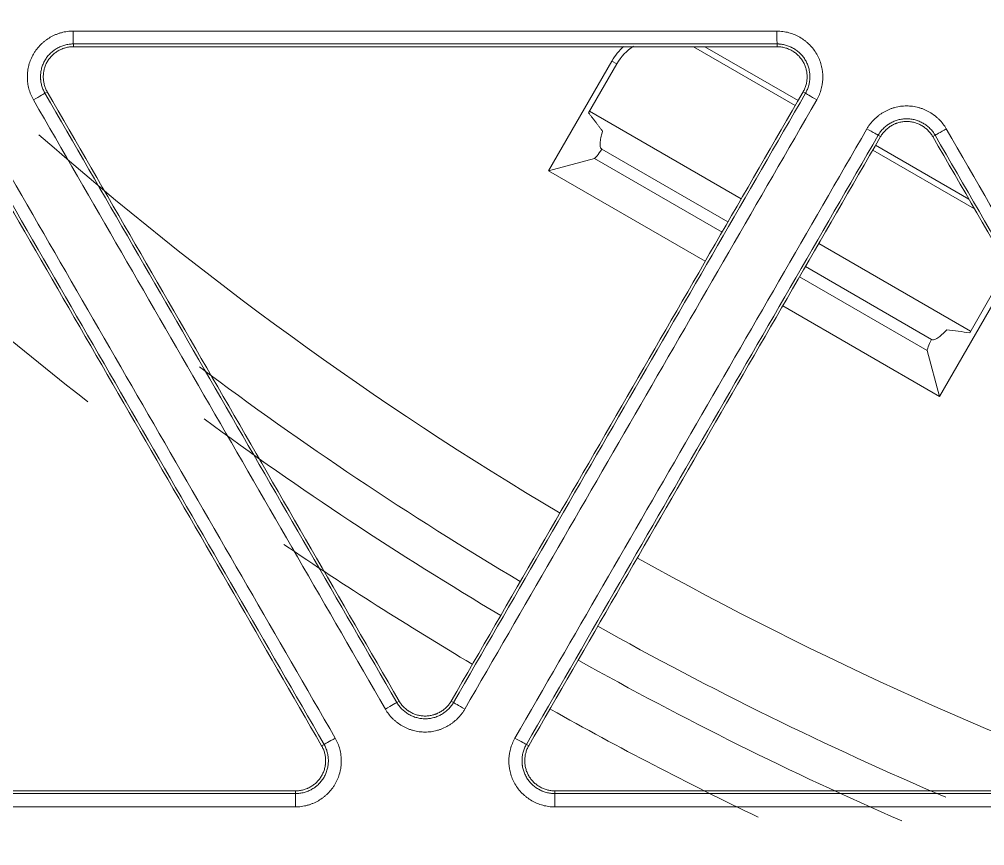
# Model space of a CAD drawing. Header units: inches. Extents: x 405346 to 489838, y -25612 to 14934.
# Drawn here: x 467159.52 to 467194.61, y 4199.83 to 4229.87 of the extents above; entities that cross this region are included whole.
import ezdxf

# ---------------------------------------------------------------- set-up
doc = ezdxf.new("R2010")
doc.units = ezdxf.units.IN
doc.header["$LTSCALE"] = 200
doc.header["$MEASUREMENT"] = 0
doc.layers.add('SS-EQ', color=2, linetype='Continuous', lineweight=20)

# ---------------------------------------------------------------- blocks, each defined once
blk = doc.blocks.new('4way무풍')
at = {"layer": 'SS-EQ'}
for p, q in [((-82.781, -92.45), (-82.781, -92.55)), ((-56.544, -94.687), (-60.245, -92.55)), ((-56.441, -94.507), (-59.831, -92.55)), ((-57.206, -92.55), (-57.206, -92.45)), ((-63.211, -93.071), (-65.514, -97.06)), ((-63.032, -93.175), (-64.057, -94.951)), ((-63.032, -93.175), (-63.211, -93.071)), ((-83.729, -94.192), (-83.815, -94.241)), ((-56.172, -94.241), (-56.258, -94.192)), ((-58.506, -98.086), (-64.027, -94.899)), ((-53.443, -95.817), (-53.529, -95.767)), ((-51.461, -95.767), (-51.547, -95.817)), ((-50.235, -98.09), (-53.625, -96.133)), ((-63.598, -96.255), (-63.574, -96.276)), ((-63.574, -96.276), (-58.99, -98.923)), ((-50.028, -98.449), (-53.729, -96.312)), ((-65.514, -97.06), (-63.839, -96.611)), ((-59.201, -99.289), (-63.839, -96.611)), ((-65.514, -97.06), (-59.814, -100.351)), ((-50.171, -102.898), (-55.691, -99.711)), ((-56.174, -100.548), (-51.59, -103.195)), ((-51.748, -103.592), (-56.386, -100.914)), ((-51.299, -105.267), (-48.996, -101.278)), ((-50.202, -102.951), (-49.176, -101.175)), ((-56.999, -101.976), (-51.299, -105.267)), ((-51.59, -103.195), (-51.56, -103.205)), ((-51.748, -103.592), (-51.299, -105.267)), ((-71.027, -116.39), (-70.941, -116.34)), ((-69.046, -116.34), (-68.959, -116.39)), ((-73.757, -117.966), (-73.67, -117.915)), ((-66.317, -117.915), (-66.23, -117.966)), ((-74.704, -119.707), (-74.705, -119.607)), ((-65.283, -119.607), (-65.282, -119.707))]:
    blk.add_line(p, q, dxfattribs=at)
for centre, radius, start, end in [((-61.356, -94.142), 2.142, 131.5374, 150), ((-61.356, -94.142), 1.934, 123.2924, 150), ((0, 0), 127.397, 228.72895, 239.27497), ((0, 0), 133.744, 227.55325, 232.04713), ((0, 0), 130.269, 233.11339, 239.28228), ((0, 0), 131.692, 233.66406, 239.29349), ((0, 0), 133.744, 235.82199, 239.30066), ((0, 0), 127.397, 240.74974, 250.8709), ((0, 0), 130.269, 240.71671, 246.91624), ((0, 0), 131.692, 240.72127, 246.42219), ((0, 0), 133.744, 240.71011, 244.34811)]:
    blk.add_arc(centre, radius, start, end, dxfattribs=at)
for centre, major_axis, ratio, start_param, end_param in [((-82.781, -91.976), (0, 0.474), 0.011778, 1.584868, 3.106684), ((-57.206, -91.976), (0, 0.474), 0.007769, 1.586284, 3.106685), ((-84.225, -94.478), (0.41, 0.237), 0.006571, 4.694915, 6.248278), ((-55.762, -94.478), (0.41, -0.237), 0.017615, 3.176505, 4.713956), ((-53.939, -95.53), (-0.41, 0.237), 0.017707, 1.572771, 3.106681), ((-51.051, -95.53), (0.41, 0.237), 0.010868, 3.176501, 4.698345), ((-63.373, -95.79), (0.474, 0.821), 0.087489, 3.228859, 4.130166), ((-40.414, 23.328), (-115.731, 66.8), 0.937029, 1.985752, 1.992135), ((-51.27, -102.778), (0.474, 0.821), 0.087489, 2.153019, 3.054326), ((-71.438, -116.626), (0.41, 0.237), 0.012796, 4.695278, 6.248276), ((-68.549, -116.626), (-0.41, 0.237), 0.021182, 0.034914, 1.573747), ((-73.26, -117.678), (-0.41, -0.237), 0.012793, 0.034909, 1.553485), ((-66.727, -117.678), (-0.41, 0.237), 0.021319, 1.574175, 3.106678), ((-74.704, -120.18), (0, 0.474), 0.008619, 0.034925, 1.590955), ((-65.282, -120.18), (0, 0.474), 0.007398, 0.034948, 1.591565)]:
    blk.add_ellipse(centre, major_axis=major_axis, ratio=ratio, start_param=start_param, end_param=end_param, dxfattribs=at)
for points, knots in [([(-0.032, -346.294), (-6.969, -346.294), (-13.906, -346.294), (-27.78, -346.294), (-34.717, -346.294), (-55.528, -346.294), (-69.403, -346.294), (-97.151, -346.294), (-111.025, -346.294), (-138.774, -346.294), (-152.648, -346.294), (-180.396, -346.294), (-194.27, -346.294), (-215.082, -346.294), (-222.019, -346.294), (-235.893, -346.294), (-242.83, -346.294), (-253.236, -346.294), (-256.704, -346.293), (-263.641, -346.293), (-267.11, -346.294), (-272.313, -346.294), (-274.047, -346.294), (-276.648, -346.294), (-277.515, -346.294), (-279.25, -346.294), (-280.117, -346.293), (-281.418, -346.293), (-281.851, -346.293), (-282.718, -346.293), (-283.152, -346.293), (-283.802, -346.293), (-284.019, -346.294), (-284.453, -346.294), (-284.669, -346.294), (-285.103, -346.294), (-285.32, -346.293), (-285.753, -346.291), (-285.97, -346.288), (-286.62, -346.277), (-287.053, -346.265), (-287.92, -346.232), (-288.353, -346.21), (-289.653, -346.133), (-290.519, -346.062), (-291.817, -345.929), (-292.25, -345.88), (-292.899, -345.799), (-293.116, -345.771), (-293.548, -345.713), (-294.627, -345.561), (-295.697, -345.382), (-298.249, -344.898), (-299.929, -344.504), (-302.417, -343.81), (-304.065, -343.313), (-305.692, -342.746), (-308.116, -341.843), (-309.711, -341.172), (-311.481, -340.336), (-311.677, -340.242), (-312.069, -340.051), (-312.265, -339.955), (-312.85, -339.663), (-313.238, -339.464), (-314.393, -338.857), (-315.91, -338.018), (-317.384, -337.119), (-318.837, -336.19), (-319.553, -335.711), (-320.962, -334.724), (-322.351, -333.708), (-324.369, -332.095), (-326.323, -330.394), (-327.582, -329.2), (-328.355, -328.435), (-328.586, -328.204), (-328.815, -327.971), (-328.968, -327.815), (-329.044, -327.737), (-329.423, -327.345), (-329.723, -327.029), (-330.61, -326.073), (-331.762, -324.777), (-333.398, -322.77), (-334.43, -321.391), (-335.932, -319.291), (-336.873, -317.851), (-338.196, -315.627), (-339.047, -314.124), (-339.838, -312.58), (-340.313, -311.601), (-340.454, -311.306), (-340.593, -311.01), (-340.685, -310.813), (-340.731, -310.713), (-340.958, -310.218), (-341.135, -309.821), (-341.654, -308.624), (-342.309, -307.019), (-343.186, -304.583), (-343.7, -302.939), (-344.419, -300.46), (-344.828, -298.788), (-345.336, -296.251), (-345.487, -295.401), (-345.755, -293.691), (-345.871, -292.831), (-345.994, -291.749), (-346.017, -291.533), (-346.062, -291.099), (-346.083, -290.882), (-346.143, -290.23), (-346.178, -289.796), (-346.239, -288.927), (-346.265, -288.493), (-346.307, -287.624), (-346.324, -287.19), (-346.342, -286.538), (-346.347, -286.321), (-346.354, -285.886), (-346.356, -285.669), (-346.359, -285.235), (-346.359, -285.017), (-346.359, -284.583), (-346.359, -284.366), (-346.358, -283.714), (-346.358, -283.28), (-346.358, -282.411), (-346.358, -281.976), (-346.358, -280.673), (-346.358, -279.804), (-346.359, -278.066), (-346.359, -277.197), (-346.359, -274.59), (-346.359, -272.852), (-346.358, -264.163), (-346.358, -257.211), (-346.359, -236.356), (-346.359, -222.453), (-346.359, -194.646), (-346.359, -180.743), (-346.359, -152.936), (-346.359, -139.033), (-346.359, -111.226), (-346.359, -69.517), (-346.359, -27.807), (-346.359, 0)], [0, 0, 0, 0, 0.03125, 0.03125, 0.0625, 0.0625, 0.125, 0.125, 0.1875, 0.1875, 0.25, 0.25, 0.3125, 0.3125, 0.34375, 0.34375, 0.375, 0.375, 0.390625, 0.390625, 0.40625, 0.40625, 0.414063, 0.414063, 0.417969, 0.417969, 0.421875, 0.421875, 0.423828, 0.423828, 0.425781, 0.425781, 0.426758, 0.426758, 0.427734, 0.427734, 0.428711, 0.428711, 0.429688, 0.429688, 0.431641, 0.431641, 0.433594, 0.433594, 0.4375, 0.4375, 0.439453, 0.439453, 0.44043, 0.44043, 0.441406, 0.445313, 0.445313, 0.453125, 0.453125, 0.457031, 0.460938, 0.460938, 0.46875, 0.46875, 0.469727, 0.469727, 0.470703, 0.470703, 0.472656, 0.472656, 0.476563, 0.480469, 0.480469, 0.484375, 0.484375, 0.488281, 0.492188, 0.496094, 0.5, 0.5, 0.500977, 0.501465, 0.501465, 0.501953, 0.501953, 0.503906, 0.503906, 0.507813, 0.511719, 0.515625, 0.515625, 0.523438, 0.523438, 0.527344, 0.53125, 0.53125, 0.532227, 0.532715, 0.532715, 0.533203, 0.533203, 0.535156, 0.535156, 0.539063, 0.542969, 0.546875, 0.546875, 0.554688, 0.554688, 0.558594, 0.558594, 0.5625, 0.5625, 0.563477, 0.563477, 0.564453, 0.564453, 0.566406, 0.566406, 0.568359, 0.568359, 0.570313, 0.570313, 0.571289, 0.571289, 0.572266, 0.572266, 0.573242, 0.573242, 0.574219, 0.574219, 0.576172, 0.576172, 0.578125, 0.578125, 0.582031, 0.582031, 0.585938, 0.585938, 0.59375, 0.59375, 0.625, 0.625, 0.6875, 0.6875, 0.75, 0.75, 0.8125, 0.8125, 0.875, 1, 1, 1, 1]), ([(-345.164, 0), (-345.164, -27.72), (-345.163, -69.3), (-345.162, -110.879), (-345.161, -138.599), (-345.16, -152.459), (-345.158, -180.179), (-345.157, -194.038), (-345.154, -221.758), (-345.152, -235.618), (-345.147, -256.408), (-345.146, -263.338), (-345.145, -272), (-345.144, -273.733), (-345.144, -276.331), (-345.144, -277.198), (-345.143, -278.93), (-345.142, -279.796), (-345.142, -281.096), (-345.141, -281.529), (-345.141, -282.395), (-345.141, -282.828), (-345.141, -283.694), (-345.141, -284.128), (-345.14, -284.777), (-345.139, -284.994), (-345.136, -285.427), (-345.134, -285.643), (-345.124, -286.293), (-345.113, -286.726), (-345.08, -287.592), (-345.06, -288.025), (-345.009, -288.891), (-344.978, -289.324), (-344.926, -289.973), (-344.898, -290.298), (-344.868, -290.623), (-344.847, -290.839), (-344.836, -290.947), (-344.736, -291.92), (-344.629, -292.78), (-344.379, -294.49), (-344.236, -295.341), (-343.754, -297.876), (-343.361, -299.547), (-342.665, -302.025), (-342.166, -303.667), (-341.312, -306.101), (-340.67, -307.704), (-340.162, -308.899), (-339.901, -309.494), (-339.629, -310.087), (-339.446, -310.481), (-339.353, -310.678), (-338.885, -311.657), (-338.495, -312.43), (-337.684, -313.955), (-337.263, -314.706), (-336.391, -316.189), (-335.94, -316.919), (-335.007, -318.36), (-334.525, -319.069), (-333.532, -320.468), (-332.508, -321.846), (-330.881, -323.85), (-329.735, -325.144), (-328.853, -326.098), (-328.555, -326.413), (-328.177, -326.804), (-328.101, -326.882), (-327.949, -327.038), (-327.721, -327.27), (-327.491, -327.501), (-326.721, -328.264), (-325.466, -329.454), (-323.518, -331.15), (-321.504, -332.756), (-320.119, -333.767), (-318.711, -334.749), (-317.997, -335.224), (-316.546, -336.146), (-315.81, -336.593), (-314.315, -337.455), (-313.557, -337.871), (-312.595, -338.371), (-312.305, -338.52), (-312.014, -338.667), (-311.819, -338.764), (-311.722, -338.813), (-311.235, -339.053), (-310.844, -339.241), (-309.666, -339.791), (-308.875, -340.139), (-307.283, -340.8), (-305.68, -341.425), (-303.244, -342.258), (-301.598, -342.743), (-299.114, -343.417), (-297.436, -343.797), (-294.888, -344.259), (-294.033, -344.395), (-292.957, -344.543), (-292.742, -344.571), (-292.31, -344.625), (-291.663, -344.704), (-291.015, -344.771), (-289.72, -344.892), (-288.856, -344.954), (-287.56, -345.019), (-287.128, -345.036), (-286.48, -345.054), (-286.264, -345.059), (-285.831, -345.067), (-285.615, -345.069), (-285.183, -345.073), (-284.967, -345.074), (-284.534, -345.075), (-284.318, -345.075), (-283.67, -345.076), (-283.237, -345.076), (-282.589, -345.076), (-282.373, -345.076), (-281.94, -345.076), (-281.724, -345.076), (-281.075, -345.076), (-280.643, -345.077), (-279.346, -345.077), (-278.481, -345.078), (-276.752, -345.079), (-275.887, -345.079), (-273.293, -345.079), (-271.563, -345.08), (-262.916, -345.081), (-255.998, -345.082), (-242.162, -345.085), (-235.244, -345.086), (-221.408, -345.089), (-214.49, -345.09), (-193.736, -345.092), (-179.9, -345.094), (-152.228, -345.096), (-138.392, -345.096), (-110.72, -345.097), (-96.884, -345.098), (-69.212, -345.098), (-55.376, -345.099), (-34.622, -345.099), (-27.704, -345.099), (-13.868, -345.099), (-6.95, -345.099), (-0.032, -345.099)], [0, 0, 0, 0, 0.125, 0.1875, 0.1875, 0.25, 0.25, 0.3125, 0.3125, 0.375, 0.375, 0.40625, 0.40625, 0.414063, 0.414063, 0.417969, 0.417969, 0.421875, 0.421875, 0.423828, 0.423828, 0.425781, 0.425781, 0.427734, 0.427734, 0.428711, 0.428711, 0.429688, 0.429688, 0.431641, 0.431641, 0.433594, 0.433594, 0.435547, 0.435547, 0.436523, 0.437012, 0.437012, 0.4375, 0.4375, 0.441406, 0.441406, 0.445313, 0.445313, 0.453125, 0.453125, 0.457031, 0.460938, 0.464844, 0.464844, 0.466797, 0.467773, 0.467773, 0.46875, 0.46875, 0.472656, 0.472656, 0.476563, 0.476563, 0.480469, 0.480469, 0.484375, 0.484375, 0.488281, 0.492188, 0.496094, 0.496094, 0.498047, 0.498047, 0.498535, 0.498535, 0.499023, 0.5, 0.5, 0.503906, 0.507813, 0.511719, 0.515625, 0.515625, 0.519531, 0.519531, 0.523438, 0.523438, 0.527344, 0.527344, 0.52832, 0.528809, 0.528809, 0.529297, 0.529297, 0.53125, 0.53125, 0.535156, 0.535156, 0.539063, 0.542969, 0.546875, 0.546875, 0.554688, 0.554688, 0.558594, 0.558594, 0.55957, 0.55957, 0.560547, 0.5625, 0.5625, 0.566406, 0.566406, 0.568359, 0.568359, 0.569336, 0.569336, 0.570313, 0.570313, 0.571289, 0.571289, 0.572266, 0.572266, 0.574219, 0.574219, 0.575195, 0.575195, 0.576172, 0.576172, 0.578125, 0.578125, 0.582031, 0.582031, 0.585938, 0.585938, 0.59375, 0.59375, 0.625, 0.625, 0.65625, 0.65625, 0.6875, 0.6875, 0.75, 0.75, 0.8125, 0.8125, 0.875, 0.875, 0.9375, 0.9375, 0.96875, 0.96875, 1, 1, 1, 1]), ([(-84.231, -94.485), (-84.249, -94.453), (-84.266, -94.421), (-84.299, -94.355), (-84.313, -94.321), (-84.355, -94.22), (-84.4, -94.083), (-84.428, -93.941), (-84.44, -93.85), (-84.442, -93.832), (-84.445, -93.795), (-84.45, -93.741), (-84.452, -93.686), (-84.451, -93.577), (-84.447, -93.505), (-84.433, -93.397), (-84.427, -93.361), (-84.417, -93.307), (-84.413, -93.289), (-84.405, -93.254), (-84.4, -93.236), (-84.377, -93.148), (-84.331, -93.01), (-84.267, -92.88), (-84.212, -92.785), (-84.193, -92.754), (-84.152, -92.693), (-84.131, -92.664), (-84.064, -92.578), (-84.016, -92.524), (-83.939, -92.447), (-83.899, -92.41), (-83.857, -92.375), (-83.829, -92.352), (-83.815, -92.34), (-83.742, -92.285), (-83.621, -92.204), (-83.491, -92.14), (-83.407, -92.105), (-83.39, -92.098), (-83.356, -92.085), (-83.339, -92.079), (-83.287, -92.061), (-83.252, -92.05), (-83.147, -92.022), (-83.076, -92.007), (-82.932, -91.988), (-82.86, -91.983), (-82.786, -91.983)], [0, 0, 0, 0, 0.03125, 0.03125, 0.0625, 0.0625, 0.125, 0.1875, 0.1875, 0.203125, 0.203125, 0.21875, 0.25, 0.25, 0.3125, 0.3125, 0.34375, 0.34375, 0.359375, 0.359375, 0.375, 0.375, 0.4375, 0.5, 0.5, 0.53125, 0.53125, 0.5625, 0.5625, 0.625, 0.625, 0.65625, 0.671875, 0.671875, 0.6875, 0.6875, 0.75, 0.8125, 0.8125, 0.828125, 0.828125, 0.84375, 0.84375, 0.875, 0.875, 0.9375, 0.9375, 1, 1, 1, 1]), ([(-57.21, -91.984), (-57.173, -91.984), (-57.136, -91.985), (-57.063, -91.99), (-57.027, -91.994), (-56.919, -92.008), (-56.777, -92.037), (-56.639, -92.085), (-56.555, -92.12), (-56.538, -92.127), (-56.505, -92.142), (-56.455, -92.166), (-56.407, -92.192), (-56.313, -92.246), (-56.253, -92.286), (-56.166, -92.353), (-56.138, -92.376), (-56.097, -92.412), (-56.083, -92.424), (-56.056, -92.449), (-56.043, -92.461), (-55.978, -92.526), (-55.882, -92.634), (-55.802, -92.755), (-55.747, -92.85), (-55.729, -92.882), (-55.697, -92.948), (-55.682, -92.981), (-55.641, -93.081), (-55.618, -93.15), (-55.591, -93.255), (-55.582, -93.29), (-55.572, -93.344), (-55.569, -93.362), (-55.563, -93.398), (-55.56, -93.416), (-55.549, -93.507), (-55.539, -93.652), (-55.549, -93.797), (-55.56, -93.887), (-55.563, -93.905), (-55.569, -93.941), (-55.572, -93.959), (-55.582, -94.013), (-55.591, -94.049), (-55.618, -94.154), (-55.642, -94.223), (-55.696, -94.357), (-55.728, -94.422), (-55.765, -94.486)], [0, 0, 0, 0, 0.03125, 0.03125, 0.0625, 0.0625, 0.125, 0.1875, 0.1875, 0.203125, 0.203125, 0.21875, 0.25, 0.25, 0.3125, 0.3125, 0.34375, 0.34375, 0.359375, 0.359375, 0.375, 0.375, 0.4375, 0.5, 0.5, 0.53125, 0.53125, 0.5625, 0.5625, 0.625, 0.625, 0.65625, 0.65625, 0.671875, 0.671875, 0.6875, 0.6875, 0.75, 0.8125, 0.8125, 0.828125, 0.828125, 0.84375, 0.84375, 0.875, 0.875, 0.9375, 0.9375, 1, 1, 1, 1]), ([(-82.781, -92.45), (-82.784, -92.45), (-82.787, -92.45), (-82.794, -92.45), (-82.804, -92.45), (-82.827, -92.451), (-82.872, -92.453), (-82.911, -92.457), (-82.988, -92.468), (-83.039, -92.478), (-83.114, -92.499), (-83.139, -92.506), (-83.189, -92.523), (-83.213, -92.533), (-83.285, -92.563), (-83.378, -92.609), (-83.465, -92.667), (-83.517, -92.706), (-83.527, -92.714), (-83.547, -92.731), (-83.577, -92.756), (-83.606, -92.783), (-83.661, -92.837), (-83.696, -92.876), (-83.743, -92.938), (-83.759, -92.959), (-83.788, -93.002), (-83.802, -93.024), (-83.841, -93.092), (-83.864, -93.139), (-83.903, -93.235), (-83.919, -93.284), (-83.939, -93.36), (-83.945, -93.385), (-83.955, -93.437), (-83.959, -93.462), (-83.969, -93.54), (-83.972, -93.592), (-83.972, -93.669), (-83.971, -93.695), (-83.969, -93.734), (-83.968, -93.747), (-83.966, -93.774), (-83.964, -93.787), (-83.956, -93.852), (-83.936, -93.954), (-83.903, -94.052), (-83.874, -94.124), (-83.863, -94.148), (-83.846, -94.184), (-83.84, -94.195), (-83.831, -94.213), (-83.826, -94.221), (-83.821, -94.23), (-83.818, -94.236), (-83.816, -94.239), (-83.815, -94.241)], [0, 0, 0, 0, 0.003906, 0.003906, 0.007812, 0.015625, 0.03125, 0.0625, 0.0625, 0.125, 0.125, 0.15625, 0.15625, 0.1875, 0.1875, 0.25, 0.3125, 0.3125, 0.328125, 0.328125, 0.34375, 0.375, 0.375, 0.4375, 0.4375, 0.46875, 0.46875, 0.5, 0.5, 0.5625, 0.5625, 0.625, 0.625, 0.65625, 0.65625, 0.6875, 0.6875, 0.75, 0.75, 0.78125, 0.78125, 0.796875, 0.796875, 0.8125, 0.8125, 0.875, 0.9375, 0.9375, 0.96875, 0.96875, 0.984375, 0.984375, 0.992188, 0.996094, 0.996094, 1, 1, 1, 1]), ([(-83.729, -94.192), (-83.753, -94.15), (-83.774, -94.107), (-83.81, -94.019), (-83.825, -93.974), (-83.843, -93.905), (-83.848, -93.881), (-83.857, -93.834), (-83.861, -93.811), (-83.87, -93.739), (-83.876, -93.645), (-83.87, -93.549), (-83.862, -93.49), (-83.861, -93.478), (-83.857, -93.454), (-83.851, -93.419), (-83.843, -93.384), (-83.825, -93.315), (-83.81, -93.27), (-83.783, -93.204), (-83.773, -93.182), (-83.752, -93.139), (-83.741, -93.118), (-83.705, -93.056), (-83.652, -92.977), (-83.589, -92.906), (-83.538, -92.855), (-83.52, -92.839), (-83.484, -92.807), (-83.465, -92.792), (-83.408, -92.749), (-83.369, -92.723), (-83.307, -92.687), (-83.286, -92.676), (-83.243, -92.654), (-83.221, -92.644), (-83.155, -92.617), (-83.065, -92.585), (-82.972, -92.566), (-82.877, -92.553), (-82.829, -92.55), (-82.781, -92.55)], [0, 0, 0, 0, 0.0625, 0.0625, 0.125, 0.125, 0.15625, 0.15625, 0.1875, 0.1875, 0.25, 0.3125, 0.3125, 0.328125, 0.328125, 0.34375, 0.375, 0.375, 0.4375, 0.4375, 0.46875, 0.46875, 0.5, 0.5, 0.5625, 0.625, 0.625, 0.65625, 0.65625, 0.6875, 0.6875, 0.75, 0.75, 0.78125, 0.78125, 0.8125, 0.8125, 0.875, 0.9375, 0.9375, 1, 1, 1, 1]), ([(-56.172, -94.241), (-56.17, -94.239), (-56.169, -94.236), (-56.165, -94.23), (-56.161, -94.221), (-56.15, -94.201), (-56.129, -94.161), (-56.113, -94.125), (-56.083, -94.053), (-56.067, -94.004), (-56.047, -93.929), (-56.041, -93.903), (-56.031, -93.852), (-56.027, -93.826), (-56.017, -93.748), (-56.011, -93.645), (-56.017, -93.541), (-56.026, -93.476), (-56.027, -93.463), (-56.032, -93.437), (-56.038, -93.398), (-56.047, -93.36), (-56.067, -93.285), (-56.083, -93.236), (-56.113, -93.164), (-56.123, -93.14), (-56.146, -93.093), (-56.158, -93.07), (-56.198, -93.002), (-56.227, -92.959), (-56.29, -92.877), (-56.325, -92.838), (-56.38, -92.783), (-56.4, -92.765), (-56.439, -92.731), (-56.459, -92.714), (-56.521, -92.667), (-56.565, -92.639), (-56.632, -92.6), (-56.666, -92.581), (-56.702, -92.564), (-56.726, -92.553), (-56.738, -92.548), (-56.798, -92.523), (-56.896, -92.489), (-56.998, -92.468), (-57.075, -92.457), (-57.101, -92.454), (-57.14, -92.452), (-57.154, -92.451), (-57.173, -92.45), (-57.183, -92.45), (-57.193, -92.45), (-57.2, -92.45), (-57.203, -92.45), (-57.206, -92.45)], [0, 0, 0, 0, 0.003906, 0.003906, 0.007812, 0.015625, 0.03125, 0.0625, 0.0625, 0.125, 0.125, 0.15625, 0.15625, 0.1875, 0.1875, 0.25, 0.3125, 0.3125, 0.328125, 0.328125, 0.34375, 0.375, 0.375, 0.4375, 0.4375, 0.46875, 0.46875, 0.5, 0.5, 0.5625, 0.5625, 0.625, 0.625, 0.65625, 0.65625, 0.6875, 0.6875, 0.75, 0.75, 0.78125, 0.796875, 0.796875, 0.8125, 0.8125, 0.875, 0.9375, 0.9375, 0.96875, 0.96875, 0.984375, 0.984375, 0.992187, 0.996094, 0.996094, 1, 1, 1, 1]), ([(-57.206, -92.55), (-57.158, -92.55), (-57.11, -92.553), (-57.016, -92.566), (-56.97, -92.576), (-56.901, -92.595), (-56.878, -92.602), (-56.832, -92.617), (-56.81, -92.626), (-56.744, -92.654), (-56.659, -92.696), (-56.579, -92.749), (-56.532, -92.785), (-56.522, -92.793), (-56.503, -92.808), (-56.476, -92.831), (-56.45, -92.855), (-56.399, -92.905), (-56.368, -92.941), (-56.324, -92.997), (-56.31, -93.016), (-56.283, -93.056), (-56.27, -93.076), (-56.234, -93.139), (-56.193, -93.224), (-56.163, -93.314), (-56.144, -93.384), (-56.139, -93.407), (-56.13, -93.454), (-56.126, -93.478), (-56.117, -93.549), (-56.114, -93.596), (-56.114, -93.668), (-56.115, -93.691), (-56.118, -93.739), (-56.12, -93.763), (-56.129, -93.835), (-56.147, -93.928), (-56.177, -94.018), (-56.213, -94.106), (-56.234, -94.15), (-56.258, -94.192)], [0, 0, 0, 0, 0.0625, 0.0625, 0.125, 0.125, 0.15625, 0.15625, 0.1875, 0.1875, 0.25, 0.3125, 0.3125, 0.328125, 0.328125, 0.34375, 0.375, 0.375, 0.4375, 0.4375, 0.46875, 0.46875, 0.5, 0.5, 0.5625, 0.625, 0.625, 0.65625, 0.65625, 0.6875, 0.6875, 0.75, 0.75, 0.78125, 0.78125, 0.8125, 0.8125, 0.875, 0.9375, 0.9375, 1, 1, 1, 1]), ([(-53.943, -95.538), (-53.924, -95.506), (-53.905, -95.475), (-53.864, -95.414), (-53.843, -95.384), (-53.776, -95.298), (-53.68, -95.19), (-53.57, -95.095), (-53.498, -95.039), (-53.483, -95.028), (-53.453, -95.007), (-53.408, -94.976), (-53.361, -94.947), (-53.267, -94.893), (-53.202, -94.861), (-53.102, -94.819), (-53.068, -94.806), (-53.016, -94.788), (-52.998, -94.782), (-52.963, -94.772), (-52.946, -94.767), (-52.858, -94.743), (-52.716, -94.714), (-52.571, -94.704), (-52.462, -94.704), (-52.425, -94.705), (-52.352, -94.71), (-52.316, -94.714), (-52.208, -94.728), (-52.137, -94.743), (-52.032, -94.771), (-51.998, -94.782), (-51.946, -94.8), (-51.929, -94.806), (-51.894, -94.819), (-51.877, -94.826), (-51.793, -94.861), (-51.663, -94.926), (-51.542, -95.006), (-51.47, -95.061), (-51.455, -95.072), (-51.427, -95.095), (-51.413, -95.107), (-51.372, -95.143), (-51.345, -95.168), (-51.268, -95.245), (-51.22, -95.299), (-51.131, -95.414), (-51.091, -95.474), (-51.054, -95.538)], [0, 0, 0, 0, 0.03125, 0.03125, 0.0625, 0.0625, 0.125, 0.1875, 0.1875, 0.203125, 0.203125, 0.21875, 0.25, 0.25, 0.3125, 0.3125, 0.34375, 0.34375, 0.359375, 0.359375, 0.375, 0.375, 0.4375, 0.5, 0.5, 0.53125, 0.53125, 0.5625, 0.5625, 0.625, 0.625, 0.65625, 0.65625, 0.671875, 0.671875, 0.6875, 0.6875, 0.75, 0.8125, 0.8125, 0.828125, 0.828125, 0.84375, 0.84375, 0.875, 0.875, 0.9375, 0.9375, 1, 1, 1, 1]), ([(-51.461, -95.767), (-51.462, -95.764), (-51.464, -95.761), (-51.467, -95.756), (-51.472, -95.747), (-51.484, -95.728), (-51.509, -95.689), (-51.532, -95.658), (-51.58, -95.596), (-51.614, -95.558), (-51.669, -95.503), (-51.688, -95.485), (-51.728, -95.45), (-51.748, -95.434), (-51.811, -95.387), (-51.897, -95.329), (-51.99, -95.283), (-52.051, -95.258), (-52.063, -95.253), (-52.087, -95.243), (-52.124, -95.23), (-52.162, -95.218), (-52.237, -95.198), (-52.287, -95.187), (-52.364, -95.177), (-52.39, -95.174), (-52.442, -95.171), (-52.469, -95.17), (-52.547, -95.17), (-52.599, -95.173), (-52.702, -95.187), (-52.753, -95.198), (-52.828, -95.219), (-52.853, -95.226), (-52.903, -95.243), (-52.927, -95.253), (-52.999, -95.283), (-53.045, -95.306), (-53.113, -95.345), (-53.146, -95.365), (-53.178, -95.387), (-53.2, -95.403), (-53.21, -95.41), (-53.262, -95.45), (-53.341, -95.518), (-53.41, -95.596), (-53.458, -95.657), (-53.473, -95.678), (-53.495, -95.711), (-53.502, -95.722), (-53.513, -95.739), (-53.518, -95.747), (-53.523, -95.756), (-53.526, -95.761), (-53.528, -95.764), (-53.529, -95.767)], [0, 0, 0, 0, 0.003906, 0.003906, 0.007813, 0.015625, 0.03125, 0.0625, 0.0625, 0.125, 0.125, 0.15625, 0.15625, 0.1875, 0.1875, 0.25, 0.3125, 0.3125, 0.328125, 0.328125, 0.34375, 0.375, 0.375, 0.4375, 0.4375, 0.46875, 0.46875, 0.5, 0.5, 0.5625, 0.5625, 0.625, 0.625, 0.65625, 0.65625, 0.6875, 0.6875, 0.75, 0.75, 0.78125, 0.796875, 0.796875, 0.8125, 0.8125, 0.875, 0.9375, 0.9375, 0.96875, 0.96875, 0.984375, 0.984375, 0.992187, 0.996094, 0.996094, 1, 1, 1, 1]), ([(-53.443, -95.817), (-53.419, -95.775), (-53.392, -95.736), (-53.334, -95.661), (-53.302, -95.625), (-53.252, -95.575), (-53.234, -95.559), (-53.198, -95.527), (-53.179, -95.512), (-53.122, -95.469), (-53.043, -95.416), (-52.957, -95.374), (-52.902, -95.351), (-52.891, -95.346), (-52.868, -95.338), (-52.835, -95.325), (-52.801, -95.315), (-52.732, -95.296), (-52.685, -95.286), (-52.615, -95.277), (-52.591, -95.274), (-52.543, -95.271), (-52.519, -95.27), (-52.447, -95.27), (-52.352, -95.276), (-52.259, -95.296), (-52.19, -95.314), (-52.167, -95.322), (-52.122, -95.337), (-52.099, -95.346), (-52.033, -95.373), (-51.991, -95.394), (-51.929, -95.43), (-51.899, -95.449), (-51.869, -95.469), (-51.849, -95.483), (-51.84, -95.49), (-51.792, -95.527), (-51.72, -95.589), (-51.657, -95.66), (-51.598, -95.735), (-51.571, -95.775), (-51.547, -95.817)], [0, 0, 0, 0, 0.0625, 0.0625, 0.125, 0.125, 0.15625, 0.15625, 0.1875, 0.1875, 0.25, 0.3125, 0.3125, 0.328125, 0.328125, 0.34375, 0.375, 0.375, 0.4375, 0.4375, 0.46875, 0.46875, 0.5, 0.5, 0.5625, 0.625, 0.625, 0.65625, 0.65625, 0.6875, 0.6875, 0.75, 0.75, 0.78125, 0.796875, 0.796875, 0.8125, 0.8125, 0.875, 0.9375, 0.9375, 1, 1, 1, 1]), ([(-63.598, -96.255), (-63.615, -96.239), (-63.628, -96.214), (-63.641, -96.146), (-63.643, -96.058), (-63.623, -95.935), (-63.592, -95.792), (-63.571, -95.712), (-63.545, -95.622)], [0, 0, 0, 0, 0.25, 0.25, 0.5, 0.75, 0.75, 1, 1, 1, 1]), ([(-51.039, -102.843), (-51.103, -102.911), (-51.162, -102.969), (-51.27, -103.067), (-51.367, -103.146), (-51.444, -103.187), (-51.51, -103.21), (-51.538, -103.212), (-51.56, -103.205)], [0, 0, 0, 0, 0.25, 0.25, 0.5, 0.75, 0.75, 1, 1, 1, 1]), ([(-71.027, -116.39), (-71.026, -116.393), (-71.024, -116.395), (-71.021, -116.401), (-71.016, -116.409), (-71.004, -116.429), (-70.979, -116.467), (-70.956, -116.499), (-70.909, -116.56), (-70.874, -116.599), (-70.819, -116.654), (-70.8, -116.672), (-70.76, -116.706), (-70.74, -116.723), (-70.677, -116.77), (-70.591, -116.827), (-70.498, -116.874), (-70.438, -116.899), (-70.425, -116.904), (-70.401, -116.913), (-70.364, -116.926), (-70.327, -116.938), (-70.252, -116.958), (-70.201, -116.969), (-70.124, -116.979), (-70.098, -116.982), (-70.046, -116.986), (-70.02, -116.987), (-69.941, -116.987), (-69.889, -116.983), (-69.787, -116.969), (-69.736, -116.959), (-69.66, -116.938), (-69.635, -116.93), (-69.586, -116.913), (-69.562, -116.904), (-69.49, -116.874), (-69.443, -116.851), (-69.376, -116.812), (-69.343, -116.791), (-69.31, -116.769), (-69.289, -116.754), (-69.278, -116.746), (-69.226, -116.707), (-69.148, -116.638), (-69.079, -116.561), (-69.031, -116.5), (-69.016, -116.478), (-68.994, -116.446), (-68.987, -116.435), (-68.976, -116.418), (-68.971, -116.41), (-68.966, -116.401), (-68.963, -116.396), (-68.961, -116.393), (-68.959, -116.39)], [0, 0, 0, 0, 0.003906, 0.003906, 0.007812, 0.015625, 0.03125, 0.0625, 0.0625, 0.125, 0.125, 0.15625, 0.15625, 0.1875, 0.1875, 0.25, 0.3125, 0.3125, 0.328125, 0.328125, 0.34375, 0.375, 0.375, 0.4375, 0.4375, 0.46875, 0.46875, 0.5, 0.5, 0.5625, 0.5625, 0.625, 0.625, 0.65625, 0.65625, 0.6875, 0.6875, 0.75, 0.75, 0.78125, 0.796875, 0.796875, 0.8125, 0.8125, 0.875, 0.9375, 0.9375, 0.96875, 0.96875, 0.984375, 0.984375, 0.992188, 0.996094, 0.996094, 1, 1, 1, 1]), ([(-69.046, -116.34), (-69.07, -116.382), (-69.097, -116.421), (-69.155, -116.496), (-69.186, -116.532), (-69.237, -116.582), (-69.255, -116.598), (-69.291, -116.63), (-69.31, -116.645), (-69.367, -116.688), (-69.446, -116.741), (-69.531, -116.783), (-69.587, -116.807), (-69.598, -116.811), (-69.62, -116.82), (-69.654, -116.832), (-69.688, -116.842), (-69.757, -116.861), (-69.803, -116.871), (-69.874, -116.881), (-69.897, -116.883), (-69.945, -116.886), (-69.969, -116.887), (-70.041, -116.887), (-70.136, -116.881), (-70.229, -116.862), (-70.299, -116.843), (-70.322, -116.836), (-70.367, -116.82), (-70.389, -116.811), (-70.455, -116.784), (-70.498, -116.763), (-70.56, -116.727), (-70.59, -116.708), (-70.62, -116.688), (-70.639, -116.674), (-70.649, -116.667), (-70.697, -116.631), (-70.769, -116.568), (-70.832, -116.497), (-70.89, -116.422), (-70.917, -116.382), (-70.941, -116.34)], [0, 0, 0, 0, 0.0625, 0.0625, 0.125, 0.125, 0.15625, 0.15625, 0.1875, 0.1875, 0.25, 0.3125, 0.3125, 0.328125, 0.328125, 0.34375, 0.375, 0.375, 0.4375, 0.4375, 0.46875, 0.46875, 0.5, 0.5, 0.5625, 0.625, 0.625, 0.65625, 0.65625, 0.6875, 0.6875, 0.75, 0.75, 0.78125, 0.796875, 0.796875, 0.8125, 0.8125, 0.875, 0.9375, 0.9375, 1, 1, 1, 1]), ([(-68.553, -116.636), (-68.571, -116.667), (-68.591, -116.699), (-68.632, -116.76), (-68.653, -116.789), (-68.72, -116.875), (-68.816, -116.984), (-68.925, -117.079), (-68.998, -117.134), (-69.013, -117.145), (-69.043, -117.167), (-69.088, -117.198), (-69.134, -117.226), (-69.228, -117.281), (-69.293, -117.313), (-69.394, -117.355), (-69.428, -117.368), (-69.48, -117.385), (-69.497, -117.391), (-69.532, -117.402), (-69.55, -117.407), (-69.638, -117.431), (-69.78, -117.46), (-69.924, -117.47), (-70.034, -117.47), (-70.071, -117.468), (-70.144, -117.463), (-70.18, -117.46), (-70.287, -117.445), (-70.358, -117.431), (-70.463, -117.402), (-70.498, -117.391), (-70.55, -117.374), (-70.567, -117.368), (-70.601, -117.355), (-70.618, -117.348), (-70.703, -117.312), (-70.833, -117.248), (-70.953, -117.168), (-71.026, -117.112), (-71.04, -117.101), (-71.068, -117.078), (-71.082, -117.066), (-71.124, -117.03), (-71.151, -117.005), (-71.228, -116.928), (-71.276, -116.874), (-71.364, -116.76), (-71.405, -116.699), (-71.442, -116.636)], [0, 0, 0, 0, 0.03125, 0.03125, 0.0625, 0.0625, 0.125, 0.1875, 0.1875, 0.203125, 0.203125, 0.21875, 0.25, 0.25, 0.3125, 0.3125, 0.34375, 0.34375, 0.359375, 0.359375, 0.375, 0.375, 0.4375, 0.5, 0.5, 0.53125, 0.53125, 0.5625, 0.5625, 0.625, 0.625, 0.65625, 0.65625, 0.671875, 0.671875, 0.6875, 0.6875, 0.75, 0.8125, 0.8125, 0.828125, 0.828125, 0.84375, 0.84375, 0.875, 0.875, 0.9375, 0.9375, 1, 1, 1, 1]), ([(-73.264, -117.688), (-73.246, -117.72), (-73.228, -117.752), (-73.196, -117.818), (-73.181, -117.851), (-73.14, -117.952), (-73.094, -118.089), (-73.066, -118.232), (-73.055, -118.323), (-73.053, -118.341), (-73.049, -118.377), (-73.045, -118.432), (-73.043, -118.486), (-73.043, -118.595), (-73.048, -118.668), (-73.062, -118.776), (-73.068, -118.812), (-73.078, -118.865), (-73.082, -118.883), (-73.09, -118.919), (-73.094, -118.937), (-73.118, -119.025), (-73.164, -119.162), (-73.228, -119.293), (-73.282, -119.387), (-73.302, -119.419), (-73.343, -119.479), (-73.364, -119.509), (-73.43, -119.595), (-73.478, -119.649), (-73.555, -119.725), (-73.595, -119.763), (-73.637, -119.798), (-73.666, -119.821), (-73.68, -119.832), (-73.753, -119.888), (-73.874, -119.968), (-74.003, -120.033), (-74.088, -120.068), (-74.104, -120.075), (-74.139, -120.088), (-74.156, -120.094), (-74.208, -120.112), (-74.243, -120.122), (-74.348, -120.151), (-74.419, -120.165), (-74.562, -120.185), (-74.635, -120.19), (-74.708, -120.19)], [0, 0, 0, 0, 0.03125, 0.03125, 0.0625, 0.0625, 0.125, 0.1875, 0.1875, 0.203125, 0.203125, 0.21875, 0.25, 0.25, 0.3125, 0.3125, 0.34375, 0.34375, 0.359375, 0.359375, 0.375, 0.375, 0.4375, 0.5, 0.5, 0.53125, 0.53125, 0.5625, 0.5625, 0.625, 0.625, 0.65625, 0.671875, 0.671875, 0.6875, 0.6875, 0.75, 0.8125, 0.8125, 0.828125, 0.828125, 0.84375, 0.84375, 0.875, 0.875, 0.9375, 0.9375, 1, 1, 1, 1]), ([(-65.286, -120.19), (-65.323, -120.19), (-65.359, -120.189), (-65.433, -120.184), (-65.469, -120.18), (-65.577, -120.165), (-65.719, -120.136), (-65.856, -120.089), (-65.94, -120.054), (-65.957, -120.046), (-65.991, -120.031), (-66.04, -120.008), (-66.088, -119.982), (-66.182, -119.927), (-66.243, -119.887), (-66.329, -119.821), (-66.357, -119.798), (-66.399, -119.762), (-66.412, -119.75), (-66.439, -119.725), (-66.452, -119.712), (-66.517, -119.648), (-66.613, -119.539), (-66.694, -119.419), (-66.749, -119.324), (-66.766, -119.291), (-66.798, -119.226), (-66.813, -119.193), (-66.854, -119.092), (-66.877, -119.023), (-66.905, -118.918), (-66.913, -118.883), (-66.924, -118.829), (-66.927, -118.811), (-66.933, -118.775), (-66.935, -118.757), (-66.947, -118.666), (-66.956, -118.521), (-66.947, -118.377), (-66.935, -118.286), (-66.933, -118.268), (-66.927, -118.232), (-66.924, -118.214), (-66.913, -118.16), (-66.905, -118.125), (-66.877, -118.019), (-66.854, -117.951), (-66.799, -117.817), (-66.767, -117.752), (-66.73, -117.688)], [0, 0, 0, 0, 0.03125, 0.03125, 0.0625, 0.0625, 0.125, 0.1875, 0.1875, 0.203125, 0.203125, 0.21875, 0.25, 0.25, 0.3125, 0.3125, 0.34375, 0.34375, 0.359375, 0.359375, 0.375, 0.375, 0.4375, 0.5, 0.5, 0.53125, 0.53125, 0.5625, 0.5625, 0.625, 0.625, 0.65625, 0.65625, 0.671875, 0.671875, 0.6875, 0.6875, 0.75, 0.8125, 0.8125, 0.828125, 0.828125, 0.84375, 0.84375, 0.875, 0.875, 0.9375, 0.9375, 1, 1, 1, 1]), ([(-73.757, -117.966), (-73.733, -118.007), (-73.712, -118.05), (-73.676, -118.138), (-73.661, -118.183), (-73.643, -118.252), (-73.637, -118.276), (-73.628, -118.323), (-73.625, -118.347), (-73.616, -118.418), (-73.61, -118.513), (-73.616, -118.608), (-73.623, -118.667), (-73.625, -118.679), (-73.629, -118.703), (-73.635, -118.738), (-73.643, -118.773), (-73.661, -118.842), (-73.676, -118.887), (-73.703, -118.953), (-73.712, -118.975), (-73.733, -119.018), (-73.745, -119.039), (-73.781, -119.101), (-73.834, -119.18), (-73.897, -119.251), (-73.948, -119.302), (-73.966, -119.318), (-74.002, -119.35), (-74.02, -119.365), (-74.077, -119.408), (-74.117, -119.435), (-74.178, -119.47), (-74.21, -119.487), (-74.242, -119.503), (-74.264, -119.513), (-74.275, -119.517), (-74.331, -119.541), (-74.421, -119.572), (-74.514, -119.591), (-74.608, -119.604), (-74.656, -119.607), (-74.705, -119.607)], [0, 0, 0, 0, 0.0625, 0.0625, 0.125, 0.125, 0.15625, 0.15625, 0.1875, 0.1875, 0.25, 0.3125, 0.3125, 0.328125, 0.328125, 0.34375, 0.375, 0.375, 0.4375, 0.4375, 0.46875, 0.46875, 0.5, 0.5, 0.5625, 0.625, 0.625, 0.65625, 0.65625, 0.6875, 0.6875, 0.75, 0.75, 0.78125, 0.796875, 0.796875, 0.8125, 0.8125, 0.875, 0.9375, 0.9375, 1, 1, 1, 1]), ([(-74.704, -119.707), (-74.701, -119.707), (-74.698, -119.707), (-74.691, -119.706), (-74.682, -119.706), (-74.659, -119.706), (-74.613, -119.703), (-74.574, -119.699), (-74.497, -119.689), (-74.446, -119.679), (-74.371, -119.658), (-74.346, -119.65), (-74.297, -119.633), (-74.272, -119.624), (-74.2, -119.594), (-74.107, -119.548), (-74.02, -119.49), (-73.968, -119.45), (-73.958, -119.442), (-73.938, -119.426), (-73.908, -119.4), (-73.879, -119.374), (-73.824, -119.319), (-73.789, -119.281), (-73.742, -119.219), (-73.726, -119.198), (-73.697, -119.155), (-73.683, -119.132), (-73.644, -119.064), (-73.621, -119.018), (-73.582, -118.922), (-73.566, -118.873), (-73.546, -118.797), (-73.54, -118.771), (-73.53, -118.72), (-73.526, -118.694), (-73.516, -118.617), (-73.513, -118.565), (-73.513, -118.487), (-73.513, -118.461), (-73.516, -118.422), (-73.517, -118.409), (-73.519, -118.383), (-73.521, -118.37), (-73.529, -118.305), (-73.549, -118.203), (-73.581, -118.105), (-73.611, -118.032), (-73.621, -118.009), (-73.639, -117.973), (-73.645, -117.961), (-73.654, -117.944), (-73.659, -117.935), (-73.663, -117.927), (-73.667, -117.921), (-73.668, -117.918), (-73.67, -117.915)], [0, 0, 0, 0, 0.003906, 0.003906, 0.007812, 0.015625, 0.03125, 0.0625, 0.0625, 0.125, 0.125, 0.15625, 0.15625, 0.1875, 0.1875, 0.25, 0.3125, 0.3125, 0.328125, 0.328125, 0.34375, 0.375, 0.375, 0.4375, 0.4375, 0.46875, 0.46875, 0.5, 0.5, 0.5625, 0.5625, 0.625, 0.625, 0.65625, 0.65625, 0.6875, 0.6875, 0.75, 0.75, 0.78125, 0.78125, 0.796875, 0.796875, 0.8125, 0.8125, 0.875, 0.9375, 0.9375, 0.96875, 0.96875, 0.984375, 0.984375, 0.992188, 0.996094, 0.996094, 1, 1, 1, 1]), ([(-66.317, -117.915), (-66.318, -117.918), (-66.32, -117.921), (-66.323, -117.927), (-66.328, -117.935), (-66.339, -117.956), (-66.36, -117.996), (-66.376, -118.032), (-66.405, -118.104), (-66.421, -118.153), (-66.441, -118.228), (-66.447, -118.254), (-66.457, -118.305), (-66.461, -118.331), (-66.471, -118.409), (-66.478, -118.512), (-66.471, -118.616), (-66.463, -118.681), (-66.461, -118.694), (-66.457, -118.72), (-66.45, -118.758), (-66.441, -118.796), (-66.421, -118.871), (-66.405, -118.921), (-66.376, -118.993), (-66.365, -119.016), (-66.342, -119.063), (-66.33, -119.087), (-66.291, -119.154), (-66.262, -119.198), (-66.198, -119.279), (-66.164, -119.318), (-66.108, -119.373), (-66.089, -119.391), (-66.049, -119.425), (-66.029, -119.442), (-65.967, -119.489), (-65.924, -119.518), (-65.856, -119.557), (-65.822, -119.575), (-65.787, -119.592), (-65.763, -119.603), (-65.751, -119.608), (-65.69, -119.634), (-65.592, -119.668), (-65.491, -119.689), (-65.413, -119.699), (-65.387, -119.702), (-65.348, -119.705), (-65.335, -119.705), (-65.315, -119.706), (-65.305, -119.706), (-65.296, -119.706), (-65.289, -119.707), (-65.286, -119.707), (-65.282, -119.707)], [0, 0, 0, 0, 0.003906, 0.003906, 0.007812, 0.015625, 0.03125, 0.0625, 0.0625, 0.125, 0.125, 0.15625, 0.15625, 0.1875, 0.1875, 0.25, 0.3125, 0.3125, 0.328125, 0.328125, 0.34375, 0.375, 0.375, 0.4375, 0.4375, 0.46875, 0.46875, 0.5, 0.5, 0.5625, 0.5625, 0.625, 0.625, 0.65625, 0.65625, 0.6875, 0.6875, 0.75, 0.75, 0.78125, 0.796875, 0.796875, 0.8125, 0.8125, 0.875, 0.9375, 0.9375, 0.96875, 0.96875, 0.984375, 0.984375, 0.992187, 0.996094, 0.996094, 1, 1, 1, 1]), ([(-65.283, -119.607), (-65.331, -119.607), (-65.378, -119.604), (-65.472, -119.591), (-65.519, -119.581), (-65.588, -119.562), (-65.611, -119.555), (-65.656, -119.54), (-65.679, -119.531), (-65.745, -119.503), (-65.83, -119.461), (-65.909, -119.408), (-65.957, -119.372), (-65.967, -119.364), (-65.985, -119.349), (-66.013, -119.326), (-66.039, -119.302), (-66.09, -119.252), (-66.121, -119.216), (-66.165, -119.16), (-66.179, -119.141), (-66.206, -119.101), (-66.218, -119.081), (-66.254, -119.018), (-66.296, -118.933), (-66.326, -118.843), (-66.344, -118.773), (-66.35, -118.75), (-66.359, -118.703), (-66.363, -118.679), (-66.372, -118.608), (-66.375, -118.561), (-66.375, -118.489), (-66.374, -118.466), (-66.371, -118.418), (-66.369, -118.394), (-66.36, -118.323), (-66.341, -118.229), (-66.312, -118.139), (-66.276, -118.051), (-66.254, -118.007), (-66.23, -117.966)], [0, 0, 0, 0, 0.0625, 0.0625, 0.125, 0.125, 0.15625, 0.15625, 0.1875, 0.1875, 0.25, 0.3125, 0.3125, 0.328125, 0.328125, 0.34375, 0.375, 0.375, 0.4375, 0.4375, 0.46875, 0.46875, 0.5, 0.5, 0.5625, 0.625, 0.625, 0.65625, 0.65625, 0.6875, 0.6875, 0.75, 0.75, 0.78125, 0.78125, 0.8125, 0.8125, 0.875, 0.9375, 0.9375, 1, 1, 1, 1])]:
    blk.add_open_spline(points, degree=3, knots=knots, dxfattribs=at)
for points in [[(-82.786, -91.983), (-74.261, -91.983), (-65.735, -91.983), (-57.21, -91.984)], [(-57.206, -92.45), (-65.731, -92.45), (-74.256, -92.45), (-82.781, -92.45)], [(-57.206, -92.55), (-65.731, -92.55), (-74.256, -92.55), (-82.781, -92.55)], [(-83.815, -94.241), (-79.552, -101.624), (-75.29, -109.007), (-71.027, -116.39)], [(-83.729, -94.192), (-79.466, -101.575), (-75.204, -108.957), (-70.941, -116.34)], [(-69.046, -116.34), (-64.783, -108.957), (-60.521, -101.575), (-56.258, -94.192)], [(-68.959, -116.39), (-64.697, -109.007), (-60.434, -101.624), (-56.172, -94.241)], [(-71.442, -116.636), (-75.704, -109.252), (-79.967, -101.869), (-84.231, -94.485)], [(-55.765, -94.486), (-60.028, -101.869), (-64.29, -109.253), (-68.553, -116.636)], [(-73.67, -117.915), (-77.932, -110.533), (-82.195, -103.15), (-86.457, -95.767)], [(-86.053, -95.537), (-81.79, -102.921), (-77.527, -110.304), (-73.264, -117.688)], [(-66.73, -117.688), (-62.468, -110.305), (-58.205, -102.921), (-53.943, -95.538)], [(-53.529, -95.767), (-57.792, -103.15), (-62.054, -110.533), (-66.317, -117.915)], [(-38.673, -117.915), (-42.936, -110.533), (-47.198, -103.15), (-51.461, -95.767)], [(-51.054, -95.538), (-46.791, -102.922), (-42.528, -110.305), (-38.265, -117.689)], [(-73.757, -117.966), (-78.019, -110.583), (-82.282, -103.2), (-86.544, -95.817)], [(-53.443, -95.817), (-57.705, -103.2), (-61.968, -110.583), (-66.23, -117.966)], [(-38.76, -117.966), (-43.022, -110.583), (-47.285, -103.2), (-51.547, -95.817)], [(-100.279, -119.607), (-91.755, -119.607), (-83.23, -119.607), (-74.705, -119.607)], [(-65.283, -119.607), (-56.758, -119.607), (-48.233, -119.607), (-39.708, -119.607)], [(-100.279, -119.707), (-91.755, -119.707), (-83.23, -119.707), (-74.704, -119.707)], [(-65.282, -119.707), (-56.758, -119.707), (-48.233, -119.707), (-39.708, -119.707)], [(-74.708, -120.19), (-83.234, -120.189), (-91.76, -120.189), (-100.285, -120.189)], [(-39.71, -120.19), (-48.235, -120.19), (-56.761, -120.19), (-65.286, -120.19)]]:
    blk.add_open_spline(points, degree=3, dxfattribs=at)
blk.add_rational_spline([(-64.057, -94.951), (-63.802, -95.288), (-63.545, -95.622)], [0.784315110563, 0.783780080579, 0.783253392608], degree=2, dxfattribs=at)

msp = doc.modelspace()

# ---------------------------------------------------------------- block references
msp.add_blockref('4way무풍', (467244.268, 4321.426))

doc.saveas('drawing.dxf')
